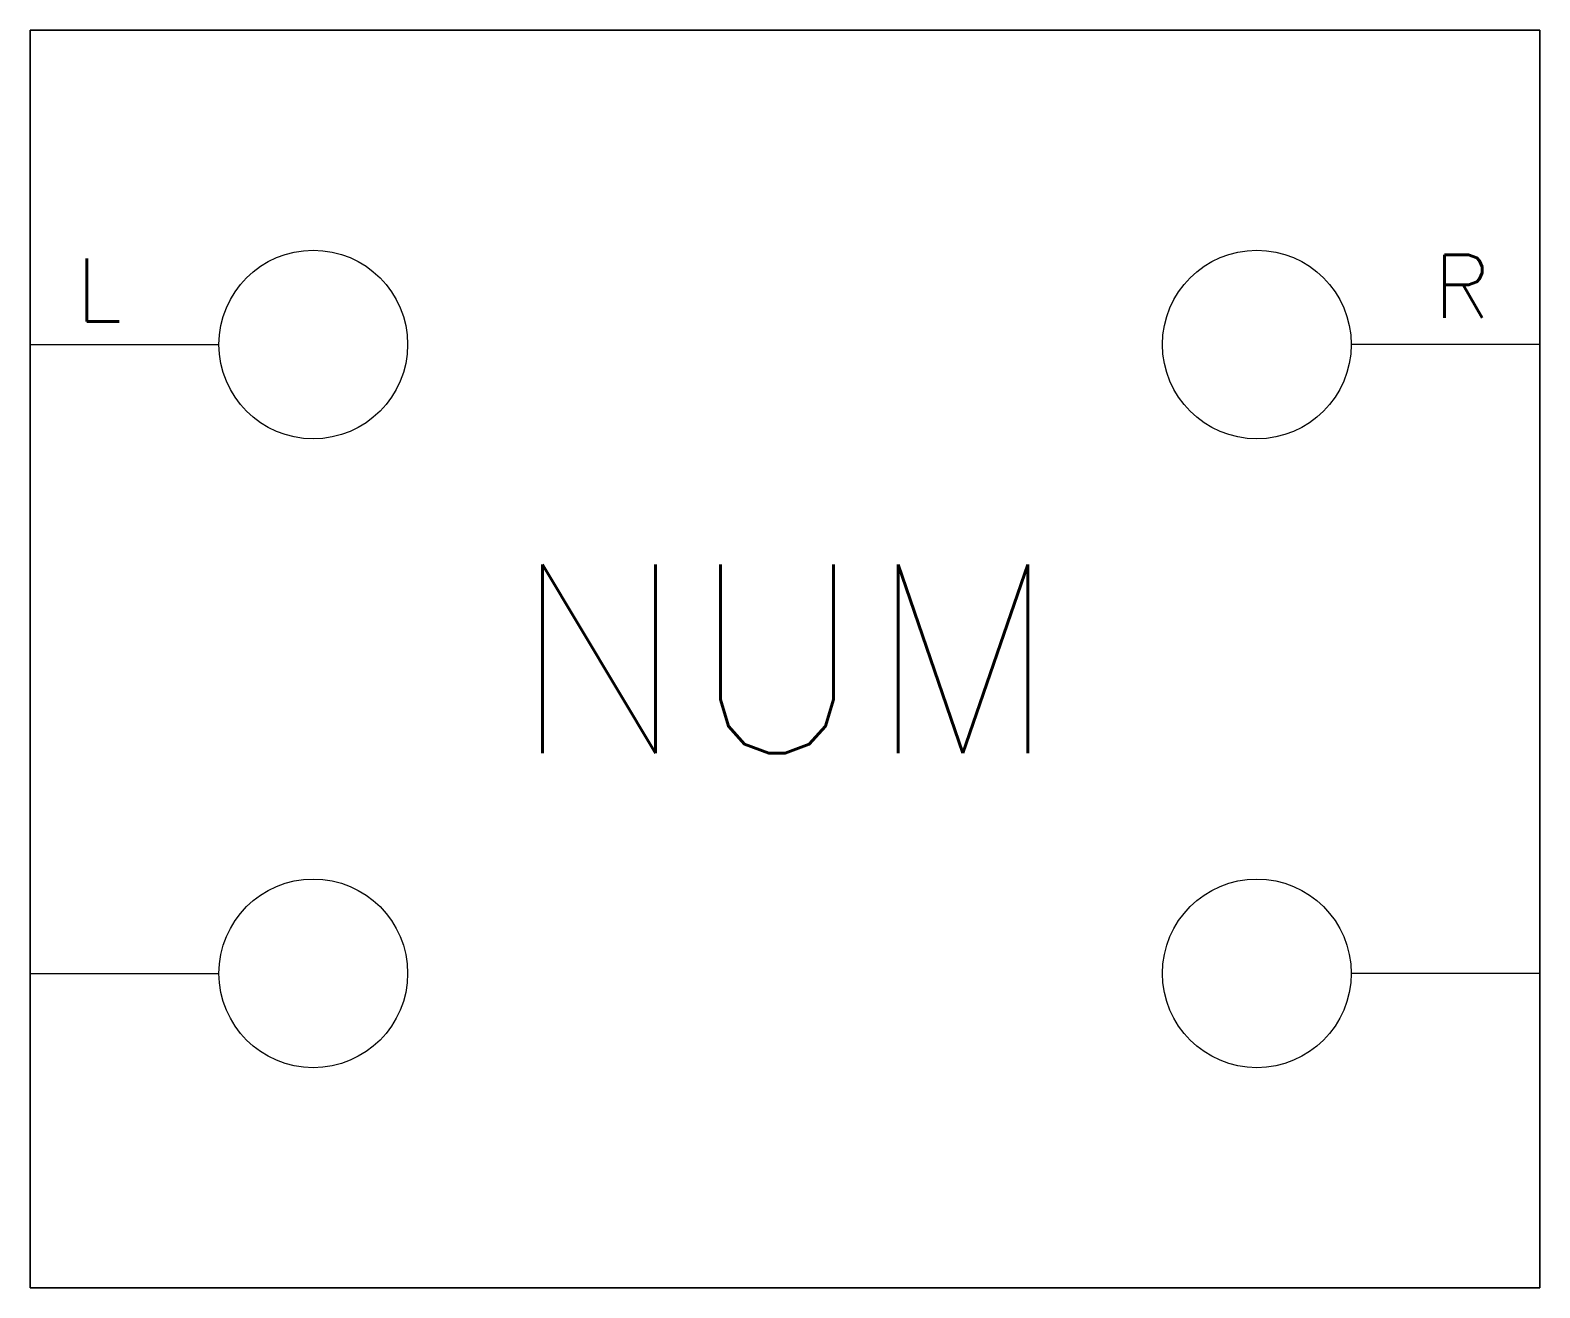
# Model space of a CAD drawing. Extents: x -7.1 to 4.9, y -22.8 to -12.8.
import ezdxf
from ezdxf.enums import TextEntityAlignment as Align

# ---------------------------------------------------------------- set-up
doc = ezdxf.new("R2010")
doc.units = 0
doc.header["$MEASUREMENT"] = 0
doc.layers.get('0').update_dxf_attribs({"linetype": 'CONTINUOUS'})
doc.styles.add('ROMANS', font='romans.shx')

msp = doc.modelspace()

# ---------------------------------------------------------------- linework, layer by layer
at = {"color": 5, "lineweight": 30}
for p, q in [((-7.097, -12.846), (4.903, -12.846)), ((-7.097, -22.846), (-7.097, -12.846)), ((4.903, -12.846), (4.903, -22.846)), ((4.903, -22.846), (-7.097, -22.846))]:
    msp.add_line(p, q, dxfattribs=at)
for p, q in [((-7.097, -15.346), (-5.597, -15.346)), ((4.903, -15.346), (3.403, -15.346)), ((-7.097, -20.346), (-5.597, -20.346)), ((4.903, -20.346), (3.403, -20.346))]:
    msp.add_line(p, q)
at = {"color": 7}
for centre in [(-4.847, -15.346), (2.653, -15.346), (-4.847, -20.346), (2.653, -20.346)]:
    msp.add_circle(centre, 0.75, dxfattribs=at)

# ---------------------------------------------------------------- texts
at = {"style": 'ROMANS', "flags": 4}
msp.add_attdef('R', text='R', height=0.5, dxfattribs=at).set_placement((4.508, -14.884), align=Align.MIDDLE_RIGHT)
msp.add_attdef('L', text='L', height=0.5, dxfattribs=at).set_placement((-6.734, -14.913), align=Align.MIDDLE_LEFT)
msp.add_attdef('NUM', text='NUM', height=1.5, dxfattribs=at).set_placement((-1.097, -17.846), align=Align.MIDDLE_CENTER)

doc.saveas('drawing.dxf')
